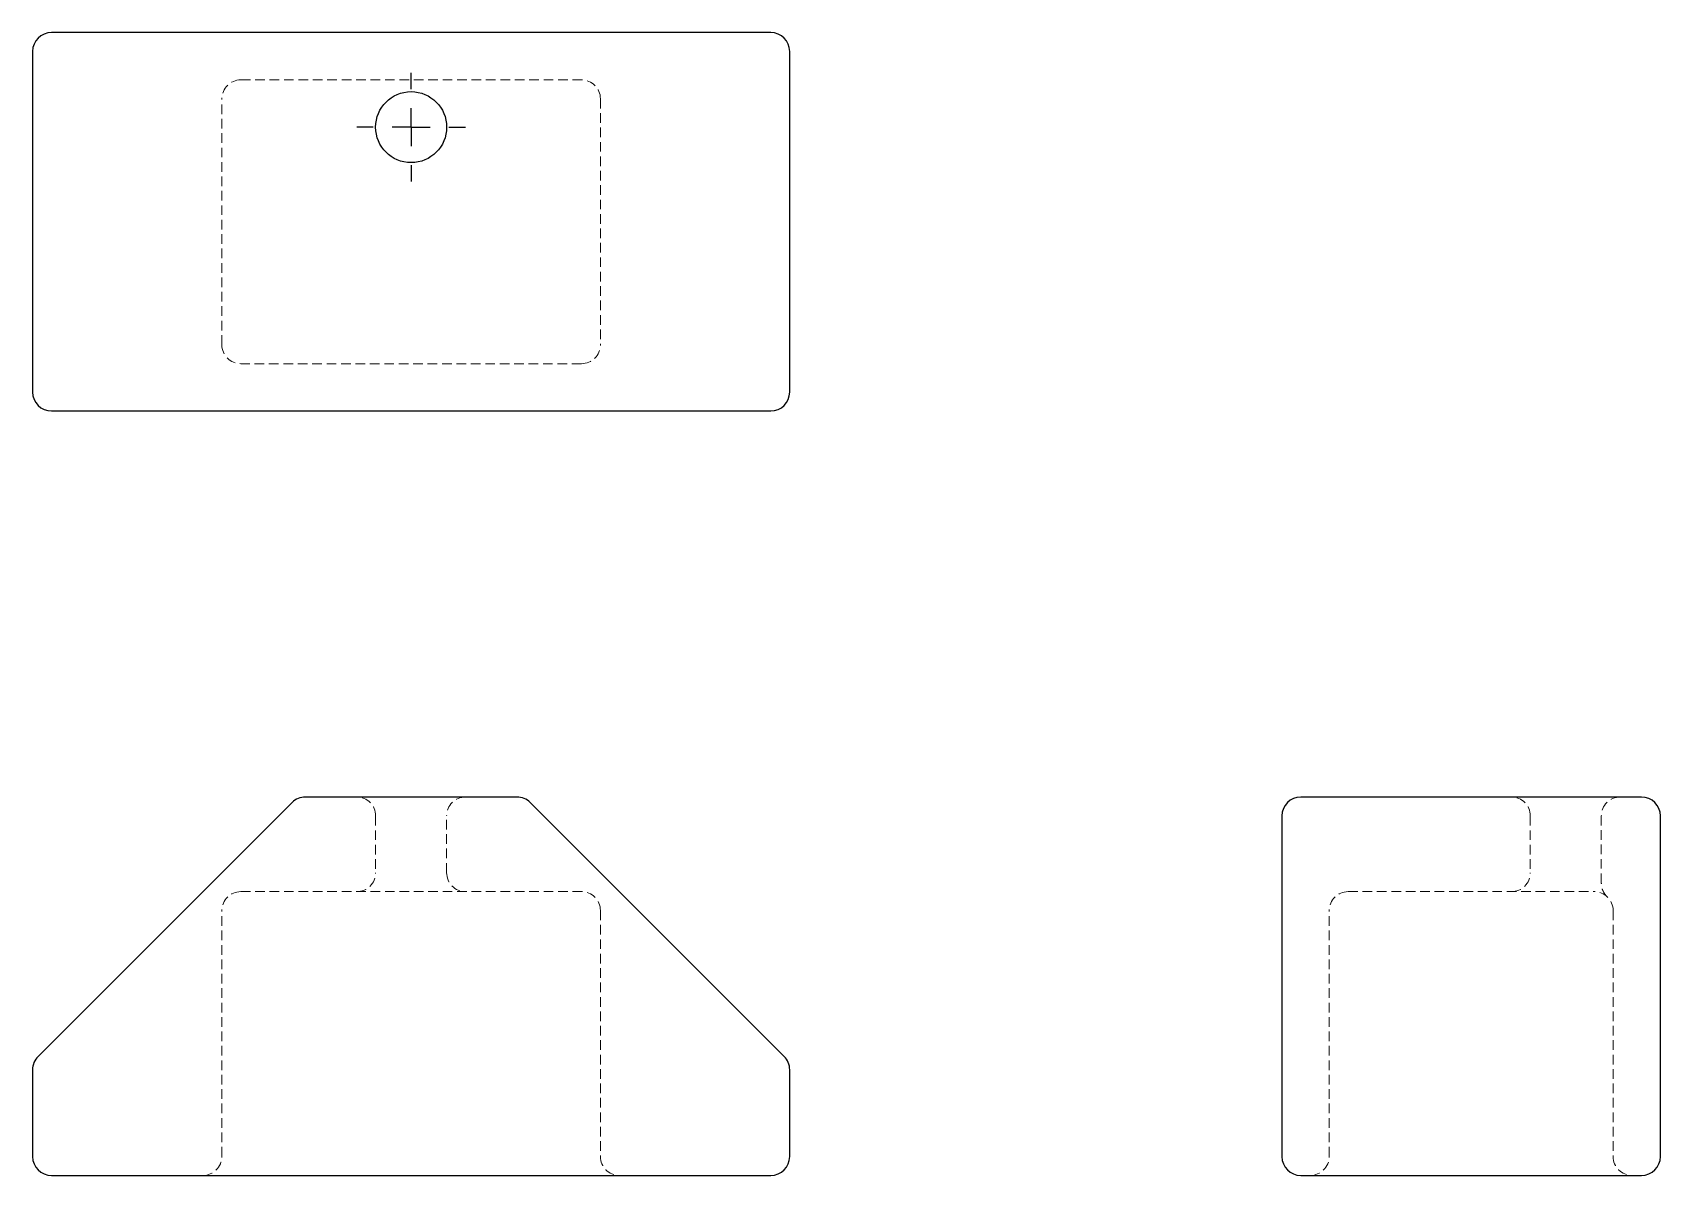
# Model space of a CAD drawing. Header units: millimetres. Extents: x 33 to 248, y 32 to 183.
import ezdxf

# ---------------------------------------------------------------- set-up
doc = ezdxf.new("R2010")
doc.units = ezdxf.units.MM
doc.linetypes.add('HIDDEN', pattern=[1.905, 1.27, -0.635])
doc.layers.add('10', color=7, linetype='Continuous')

# ---------------------------------------------------------------- blocks, each defined once
blk = doc.blocks.new('SW_CENTERMARKSYMBOL_0')
at = {"layer": '10', "color": 0}
for p, q in [((0, 5), (0, 7.1875)), ((0, 0), (0, 2.5)), ((-5, 0), (-7.1875, 0)), ((0, 0), (-2.5, 0)), ((0, 0), (0, -2.5)), ((0, 0), (2.5, 0)), ((5, 0), (7.1875, 0)), ((0, -5), (0, -7.1875))]:
    blk.add_line(p, q, dxfattribs=at)

msp = doc.modelspace()

# ---------------------------------------------------------------- linework, layer by layer
at = {"color": 7, "linetype": 'Continuous', "lineweight": 25}
for p, q in [((69.04, 183), (35.5, 183)), ((96.96, 183), (69.04, 183)), ((130.5, 183), (96.96, 183)), ((33, 180.5), (33, 135.5)), ((133, 135.5), (133, 180.5)), ((35.5, 133), (69.04, 133)), ((69.04, 133), (96.96, 133)), ((96.96, 133), (130.5, 133)), ((96.96, 82), (69.04, 82)), ((245.5, 82), (200.5, 82)), ((67.27, 81.27), (33.73, 47.73)), ((132.27, 47.73), (98.73, 81.27)), ((198, 79.5), (198, 45.96)), ((248, 45.96), (248, 79.5)), ((33, 45.96), (33, 34.5)), ((133, 34.5), (133, 45.96)), ((198, 45.96), (198, 34.5)), ((248, 34.5), (248, 45.96)), ((35.5, 32), (130.5, 32)), ((200.5, 32), (245.5, 32))]:
    msp.add_line(p, q, dxfattribs=at)
at = {"color": 7, "linetype": 'HIDDEN', "lineweight": 18}
for p, q in [((60.5, 176.75), (105.5, 176.75)), ((58, 141.75), (58, 174.25)), ((108, 174.25), (108, 141.75)), ((105.5, 139.25), (60.5, 139.25)), ((78.31, 79.5), (78.31, 72)), ((87.69, 72), (87.69, 79.5)), ((230.81, 79.5), (230.81, 72)), ((240.19, 70.63), (240.19, 79.5)), ((60.5, 69.5), (105.5, 69.5)), ((206.75, 69.5), (239.25, 69.5)), ((58, 34.5), (58, 67)), ((108, 67), (108, 34.5)), ((204.25, 34.5), (204.25, 67)), ((241.75, 67), (241.75, 34.5))]:
    msp.add_line(p, q, dxfattribs=at)
at = {"color": 7, "linetype": 'Continuous', "lineweight": 25}
msp.add_circle((83, 170.5), 4.69, dxfattribs=at)
for centre, start, end in [((35.5, 180.5), 90, 180), ((130.5, 180.5), 0, 90), ((35.5, 135.5), 180, 270), ((130.5, 135.5), 270, 0), ((69.04, 79.5), 90, 135), ((96.96, 79.5), 45, 90), ((200.5, 79.5), 90, 180), ((245.5, 79.5), 0, 90), ((35.5, 45.96), 135, 180), ((130.5, 45.96), 0, 45), ((35.5, 34.5), 180, 270), ((130.5, 34.5), 270, 0), ((200.5, 34.5), 180, 270), ((245.5, 34.5), 270, 0)]:
    msp.add_arc(centre, 2.5, start, end, dxfattribs=at)
at = {"color": 7, "linetype": 'HIDDEN', "lineweight": 18}
for centre, start, end in [((60.5, 174.25), 90, 180), ((105.5, 174.25), 0, 90), ((60.5, 141.75), 180, 270), ((105.5, 141.75), 270, 0), ((75.81, 79.5), 0, 90), ((90.19, 79.5), 90, 180), ((228.31, 79.5), 0, 90), ((242.69, 79.5), 90, 180), ((75.81, 72), 270, 0), ((90.19, 72), 180, 270), ((228.31, 72), 270, 0), ((60.5, 67), 90, 180), ((105.5, 67), 0, 90), ((206.75, 67), 90, 180), ((239.25, 67), 0, 90), ((55.5, 34.5), 270, 0), ((110.5, 34.5), 180, 270), ((201.75, 34.5), 270, 0), ((244.25, 34.5), 180, 270)]:
    msp.add_arc(centre, 2.5, start, end, dxfattribs=at)
msp.add_open_spline([(240.97, 68.82), (240.85, 68.94), (240.62, 69.19), (240.38, 69.64), (240.22, 70.12), (240.2, 70.46), (240.19, 70.63)], degree=3, knots=[0, 0, 0, 0, 0.251034, 0.500245, 0.749581, 1, 1, 1, 1], dxfattribs=at)

# ---------------------------------------------------------------- block references
at = {"layer": '10'}
msp.add_blockref('SW_CENTERMARKSYMBOL_0', (83, 170.5), dxfattribs=at)

doc.saveas('drawing.dxf')
